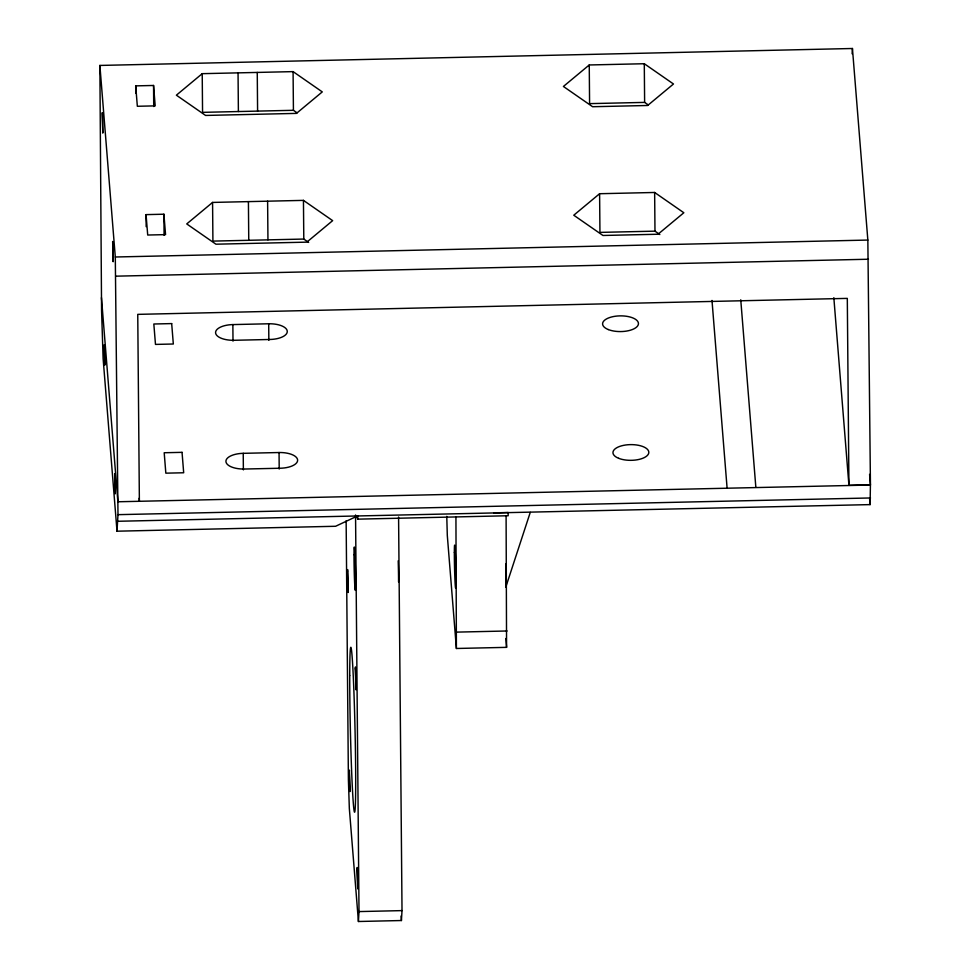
<?xml version="1.0" encoding="UTF-8"?>
<svg xmlns="http://www.w3.org/2000/svg" width="970" height="970" viewBox="0 0 970 970"><rect width="100%" height="100%" fill="white"/><g stroke="black" fill="none" stroke-linecap="round" stroke-linejoin="round"><path stroke-width="1.45" d="M506.097 516.113L506.57 647.354L456.397 648.481L455.936 517.24M833.836 297.705L848.932 485.315L870.442 484.83L867.847 240.063L852.436 48.5L99.874 65.439L101.571 310.546L103.111 358.476L117.006 531.196L335.608 526.274L357.7 515.882L357.724 519.156L508.159 515.749L508.147 512.5L493.791 512.875M117.006 531.196L117.988 514.658L115.297 257.001L99.874 65.439M398.585 517.034L402.016 910.612L401.422 920.53L358.427 921.5L359.009 911.582L355.553 514.973M852.121 53.786L852.436 48.5M117.6 521.278L870.09 504.606L870.417 485.024L869.593 474.33M505.819 587.056L530.263 512.378M202.221 73.671L176.382 95.181L205.579 115.442L296.444 113.393L322.282 91.895L293.085 71.622L202.221 73.671L202.56 112.35L293.425 110.301L297.075 112.835M212.575 202.427L186.737 223.924L215.934 244.197L306.811 242.148L332.649 220.639L303.452 200.378L212.575 202.427L212.915 241.106L303.792 239.056L308.654 242.427M589.251 64.966L563.412 86.463L592.609 106.724L647.645 105.487L673.483 83.99L644.286 63.729L589.251 64.966L589.59 103.632L644.626 102.396L648.275 104.93M599.605 193.721L573.767 215.219L602.964 235.48L657.999 234.243L683.838 212.745L654.641 192.472L599.605 193.721L599.945 232.388L654.98 231.151L659.842 234.534M101.45 297.657L117.879 501.769L870.417 485.024M135.703 85.869L153.551 85.469L155.188 105.875L137.34 106.276L135.703 85.869L135.764 93.387M146.058 214.625L163.906 214.212L165.555 234.631L147.707 235.031L146.058 214.625L146.167 226.653M115.297 257.001L867.847 240.063M115.915 276.171L868.465 259.233M232.861 324.586L268.702 323.774A17.933 7.857 -0.5 0 1 287.253 331.219A17.933 7.857 -0.5 0 1 269.963 339.476L234.134 340.288A17.933 7.857 -0.5 0 1 215.583 332.831A17.933 7.857 -0.5 0 1 232.861 324.586L233.006 341.125M243.227 453.329L279.057 452.529A17.933 7.857 -0.5 0 1 297.608 459.974A17.933 7.857 -0.5 0 1 280.33 468.231L244.488 469.031A17.933 7.857 -0.5 0 1 225.937 461.587A17.933 7.857 -0.5 0 1 243.227 453.329L243.373 469.88M117.988 514.658L870.514 497.962M456.931 632.113L507.104 630.985M359.009 911.582L402.016 910.612M356.851 516.27L357.724 519.156M869.605 498.568L870.09 504.606M740.753 299.803L755.848 487.364M711.992 300.445L727.088 488.019M505.855 638.478L506.57 647.354M456.397 648.481L447.303 535.428L446.77 516.355M401.059 916.007L401.422 920.53M358.427 921.5L349.333 808.446L348.4 779.686L346.144 520.829M139.134 498.289L139.377 501.284L137.752 314.365L847.307 298.384L848.932 485.315M654.641 192.472L654.98 231.151M644.286 63.729L644.626 102.396M303.452 200.378L303.792 239.056M293.085 71.622L293.425 110.301M279.057 452.529L279.202 469.068M268.702 323.774L268.848 340.312M267.611 201.19L267.95 239.857M257.256 72.435L257.596 111.113M248.417 201.614L248.756 240.293M238.05 72.871L238.39 111.538M163.906 214.212L164.088 235.273M153.551 85.469L153.733 106.518M398.197 560.818A21.51 0.606 88.7 0 1 398.561 581.939M505.867 563.897A21.51 0.606 88.7 0 1 505.819 586.862M347.515 571.524L348.182 592.476L347.624 569.584L347.515 571.524M349.285 771.938L349.915 791.581L349.382 770.119L349.285 771.938M355.347 668.863L356.014 689.815L355.457 666.936L355.347 668.863M357.118 869.278L357.748 888.92L357.215 867.471L357.118 869.278M102.311 112.799L102.808 132.829L102.311 112.799M104.336 344.847L104.833 364.878L104.336 344.847M112.678 241.554L113.163 261.573L112.678 241.554M114.702 473.603L115.187 493.633L114.702 473.603M171.678 323.592L153.83 324.004L155.479 344.411L173.327 344.011L171.678 323.592M182.045 452.347L164.197 452.747L165.834 473.166L183.682 472.766L182.045 452.347M608.299 329.558A17.933 7.857 -0.5 0 0 637.993 325.362A17.933 7.857 -0.5 0 0 615.283 316.244A17.933 7.857 -0.5 0 0 608.299 329.558M618.666 458.313A17.933 7.857 -0.5 0 0 648.36 454.118A17.933 7.857 -0.5 0 0 625.638 445A17.933 7.857 -0.5 0 0 618.666 458.313M354.001 554.694A21.51 0.606 88.7 0 0 355.141 589.918A21.51 0.606 88.7 0 0 355.202 561.788A21.51 0.606 88.7 0 0 354.001 554.694M349.721 675.544A82.474 2.328 88.7 0 0 354.074 810.556A82.474 2.328 88.7 0 0 354.292 702.729A82.474 2.328 88.7 0 0 349.721 675.544M454.348 552.439A21.51 0.606 88.7 0 0 455.488 587.662A21.51 0.606 88.7 0 0 455.536 559.532A21.51 0.606 88.7 0 0 454.348 552.439"/></g></svg>
